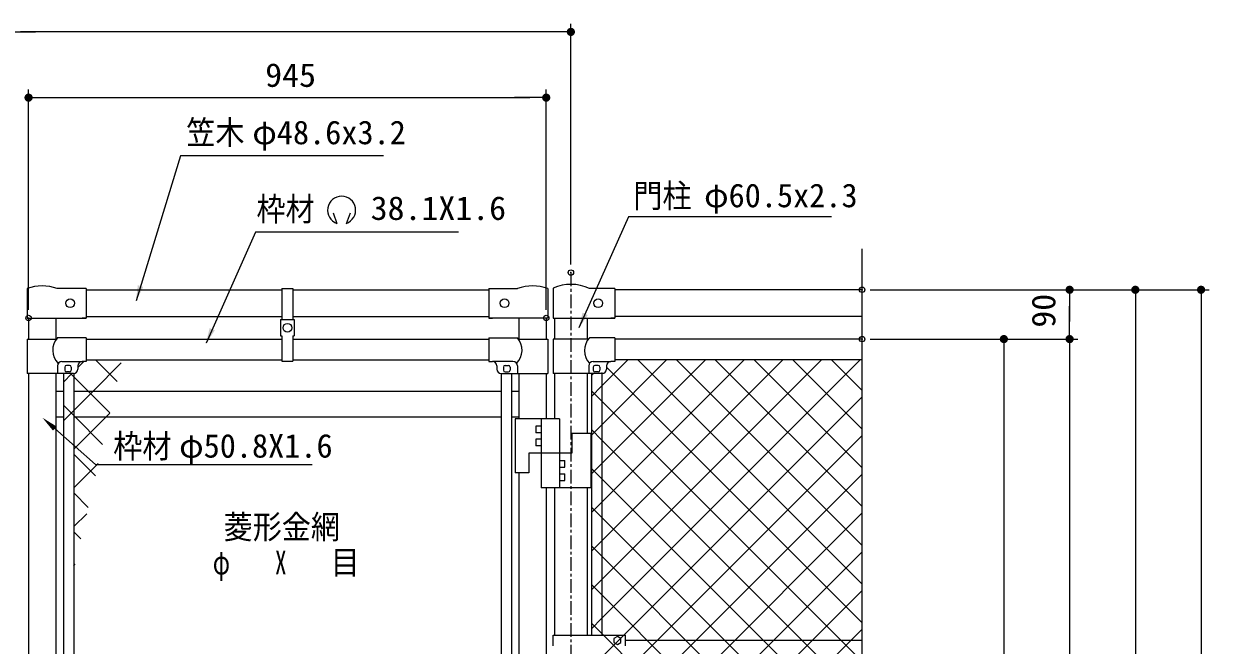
# Model space of a CAD drawing. Units: millimetres, scale not verified. Extents: x -4455 to 4455, y -3150 to 3150.
# Drawn here: x -2950 to -786, y 595 to 1730 of the extents above; entities that cross this region are included whole.
import ezdxf
from ezdxf.enums import TextEntityAlignment as Align

# ---------------------------------------------------------------- set-up
doc = ezdxf.new("R2010")
doc.units = ezdxf.units.MM
doc.header["$LTSCALE"] = 20
doc.header["$PDMODE"] = 32
doc.header["$PDSIZE"] = 10
doc.linetypes.add('USER1', pattern=[2, 1.25, -0.25, 0.25, -0.25])
doc.linetypes.add('USER3', pattern=[1.125, 0.75, -0.125, 0.125, -0.125])
for name, color, linetype, lineweight in [('0-0_6文字', 3, 'Continuous', 25), ('0-1_8部品', 7, 'Continuous', 25), ('0-3_1部材', 7, 'Continuous', 25), ('0-4_中心線', 1, 'USER3', 25), ('0-5_5寸法', 1, 'Continuous', 25), ('0-6_SUNPOU', 1, 'Continuous', 25), ('0-D_2網', 4, 'Continuous', 25)]:
    doc.layers.add(name, color=color, linetype=linetype, lineweight=lineweight)
doc.layers.add('0-7_DEFPOINTS', color=7, linetype='Continuous')
doc.styles.add('ＭＳ ゴシック', font='')
doc.styles.get('ＭＳ ゴシック').set_extended_font_data('MS Gothic')

# ---------------------------------------------------------------- blocks, each defined once
blk = doc.blocks.new('M1')
at = {"layer": '0-6_SUNPOU'}
blk.add_line((-5, 0), (-38.58, 0), dxfattribs=at)
for points in [[(0, 0), (-5, 0), (-4.96, 0.63)], [(0, 0), (-4.96, -0.63), (-5, 0)], [(0, 0), (-4.96, 0.63), (-4.84, 1.24)], [(0, 0), (-4.84, -1.24), (-4.96, -0.63)], [(0, 0), (-4.84, 1.24), (-4.65, 1.84)], [(0, 0), (-4.65, -1.84), (-4.84, -1.24)], [(0, 0), (-4.65, 1.84), (-4.38, 2.41)], [(0, 0), (-4.38, -2.41), (-4.65, -1.84)], [(0, 0), (-4.38, 2.41), (-4.05, 2.94)], [(0, 0), (-4.05, -2.94), (-4.38, -2.41)], [(0, 0), (-4.05, 2.94), (-3.64, 3.42)], [(0, 0), (-3.64, -3.42), (-4.05, -2.94)], [(0, 0), (-3.64, 3.42), (-3.19, 3.85)], [(0, 0), (-3.19, -3.85), (-3.64, -3.42)], [(0, 0), (-3.19, 3.85), (-2.68, 4.22)], [(0, 0), (-2.68, -4.22), (-3.19, -3.85)], [(0, 0), (-2.68, 4.22), (-2.13, 4.52)], [(0, 0), (-2.13, -4.52), (-2.68, -4.22)], [(0, 0), (-2.13, 4.52), (-1.55, 4.76)], [(0, 0), (-1.55, -4.76), (-2.13, -4.52)], [(0, 0), (-1.55, 4.76), (-0.94, 4.91)], [(0, 0), (-0.94, -4.91), (-1.55, -4.76)], [(0, 0), (-0.94, 4.91), (-0.31, 4.99)], [(0, 0), (-0.31, -4.99), (-0.94, -4.91)], [(0, 0), (-0.31, 4.99), (0.31, 4.99)], [(0, 0), (0.31, -4.99), (-0.31, -4.99)], [(0, 0), (0.31, 4.99), (0.94, 4.91)], [(0, 0), (0.94, 4.91), (1.55, 4.76)], [(0, 0), (1.55, 4.76), (2.13, 4.52)], [(0, 0), (2.13, 4.52), (2.68, 4.22)], [(0, 0), (2.68, 4.22), (3.19, 3.85)], [(0, 0), (3.19, 3.85), (3.64, 3.42)], [(0, 0), (3.64, 3.42), (4.05, 2.94)], [(0, 0), (4.05, 2.94), (4.38, 2.41)], [(0, 0), (4.38, 2.41), (4.65, 1.84)], [(0, 0), (4.65, 1.84), (4.84, 1.24)], [(0, 0), (4.84, 1.24), (4.96, 0.63)], [(0, 0), (4.96, 0.63), (5, 0)], [(0, 0), (0.94, -4.91), (0.31, -4.99)], [(0, 0), (1.55, -4.76), (0.94, -4.91)], [(0, 0), (2.13, -4.52), (1.55, -4.76)], [(0, 0), (2.68, -4.22), (2.13, -4.52)], [(0, 0), (3.19, -3.85), (2.68, -4.22)], [(0, 0), (3.64, -3.42), (3.19, -3.85)], [(0, 0), (4.05, -2.94), (3.64, -3.42)], [(0, 0), (4.38, -2.41), (4.05, -2.94)], [(0, 0), (4.65, -1.84), (4.38, -2.41)], [(0, 0), (4.84, -1.24), (4.65, -1.84)], [(0, 0), (4.96, -0.63), (4.84, -1.24)], [(0, 0), (5, 0), (4.96, -0.63)]]:
    blk.add_solid(points, dxfattribs=at)

msp = doc.modelspace()

# ---------------------------------------------------------------- linework, layer by layer
at = {"layer": '0-0_6文字'}
for p, q in [((-2385.63, 1385.12), (-2378.55, 1365.65)), ((-2354.56, 1384.46), (-2361.65, 1364.99))]:
    msp.add_line(p, q, dxfattribs=at)
at = {"layer": '0-0_6文字', "color": 4}
for points in [[(-2293.58, 1489.06), (-2664.21, 1489.06), (-2745.27, 1224.43)], [(-1475.73, 1377.39), (-1846.36, 1377.39), (-1936.89, 1174.88)], [(-2156.43, 1349.47), (-2527.06, 1349.47), (-2617.58, 1146.96)]]:
    msp.add_lwpolyline(points, dxfattribs=at)
at = {"layer": '0-0_6文字', "color": 1}
msp.add_lwpolyline([(-2893.71, 991.04), (-2819.11, 925.64), (-2423.72, 925.64)], dxfattribs=at)
at = {"layer": '0-0_6文字'}
msp.add_arc((-2370.04, 1389.76), 25.57, 289.42401, 250.57599, dxfattribs=at)
at = {"layer": '0-0_6文字', "color": 4}
for points in [[(-2745.86, 1222.52), (-2742.05, 1252.73), (-2732.09, 1249.68)], [(-1937.7, 1173.06), (-1930.22, 1202.57), (-1920.7, 1198.32)], [(-2618.4, 1145.14), (-2610.91, 1174.65), (-2601.4, 1170.4)]]:
    msp.add_solid(points, dxfattribs=at)
at = {"layer": '0-0_6文字', "color": 1}
msp.add_solid([(-2897.01, 987.28), (-2890.42, 994.8), (-2916.27, 1010.82)], dxfattribs=at)
at = {"layer": '0-1_8部品'}
for p, q in [((-2944.25, 1154.39), (-2944.25, 1091.39)), ((-2944.25, 1154.39), (-2890.77, 1154.39)), ((-2836.55, 1156.74), (-2889.29, 1156.74)), ((-2836.55, 1156.74), (-2836.55, 1113.39)), ((-2101.55, 1156.74), (-2048.82, 1156.74)), ((-2101.55, 1156.74), (-2101.55, 1113.39)), ((-2047.34, 1154.39), (-1993.85, 1154.39)), ((-1993.85, 1154.39), (-1993.85, 1091.39)), ((-1919.61, 1154.39), (-1984.1, 1154.39)), ((-1984.1, 1154.39), (-1984.1, 1091.39)), ((-1871.55, 1156.74), (-1917.58, 1156.74)), ((-1871.55, 1156.74), (-1871.55, 1113.39)), ((-2888.85, 1105.39), (-2888.85, 1091.39)), ((-2880.85, 1113.39), (-2843.55, 1113.39)), ((-2866.55, 1106.39), (-2872.55, 1106.39)), ((-2851.55, 1105.39), (-2851.55, 1099.39)), ((-2836.55, 1113.39), (-2843.55, 1113.39)), ((-2101.55, 1113.39), (-2094.55, 1113.39)), ((-2057.25, 1113.39), (-2094.55, 1113.39)), ((-2086.55, 1105.39), (-2086.55, 1099.39)), ((-2071.55, 1106.39), (-2065.55, 1106.39)), ((-2049.25, 1105.39), (-2049.25, 1091.39)), ((-1919, 1105.39), (-1919, 1091.39)), ((-1911, 1113.39), (-1878.55, 1113.39)), ((-1901.55, 1106.39), (-1907.55, 1106.39)), ((-1886.55, 1105.39), (-1886.55, 1099.39)), ((-1871.55, 1113.39), (-1878.55, 1113.39)), ((-2859.55, 1091.39), (-2944.25, 1091.39)), ((-2875.55, 1103.39), (-2875.55, 1097.39)), ((-2866.55, 1094.39), (-2872.55, 1094.39)), ((-2863.55, 1103.39), (-2863.55, 1097.39)), ((-2078.55, 1091.39), (-1993.85, 1091.39)), ((-2074.55, 1103.39), (-2074.55, 1097.39)), ((-2071.55, 1094.39), (-2065.55, 1094.39)), ((-2062.55, 1103.39), (-2062.55, 1097.39)), ((-1894.55, 1091.39), (-1984.1, 1091.39)), ((-1914.06, 1087.73), (-1910.39, 1091.39)), ((-1910.55, 1103.39), (-1910.55, 1097.39)), ((-1901.55, 1094.39), (-1907.55, 1094.39)), ((-1898.55, 1103.39), (-1898.55, 1097.39)), ((-1972.05, 1008.89), (-2053.05, 1008.89)), ((-2053.05, 1008.89), (-2053.05, 909.89)), ((-2006.05, 1008.89), (-2006.05, 882.89)), ((-1972.05, 1008.89), (-1972.05, 882.89)), ((-2006.05, 995.39), (-2015.55, 995.39)), ((-2015.55, 995.39), (-2015.55, 983.39)), ((-2006.05, 983.39), (-2015.55, 983.39)), ((-1950.05, 981.89), (-1950.05, 945.89)), ((-1915.05, 981.89), (-1950.05, 981.89)), ((-1915.05, 981.89), (-1915.05, 882.89)), ((-2006.05, 971.39), (-2015.55, 971.39)), ((-2015.55, 971.39), (-2015.55, 959.39)), ((-2006.05, 959.39), (-2015.55, 959.39)), ((-2028.05, 945.89), (-2028.05, 909.89)), ((-1950.05, 945.89), (-2028.05, 945.89)), ((-1972.05, 932.39), (-1962.55, 932.39)), ((-1962.55, 920.39), (-1962.55, 932.39)), ((-2028.05, 909.89), (-2053.05, 909.89)), ((-1972.05, 920.39), (-1962.55, 920.39)), ((-1972.05, 908.39), (-1962.55, 908.39)), ((-1972.05, 896.39), (-1962.55, 896.39)), ((-1962.55, 896.39), (-1962.55, 908.39)), ((-1915.05, 882.89), (-2006.05, 882.89)), ((-1984.05, 593.96), (-1984.05, 613.96)), ((-1984.05, 613.96), (-1851.55, 613.96)), ((-1866.55, 611.47), (-1873.05, 607.72)), ((-1873.05, 607.72), (-1873.05, 600.21)), ((-1860.05, 607.72), (-1866.55, 611.47)), ((-1860.05, 600.21), (-1860.05, 607.72)), ((-1851.55, 593.96), (-1851.55, 613.96)), ((-1873.05, 600.21), (-1866.55, 596.46)), ((-1866.55, 596.46), (-1860.05, 600.21))]:
    msp.add_line(p, q, dxfattribs=at)
for centre, radius, start, end in [((-2863.59, 1134.19), 33.86, 138.24888, 225.44442), ((-2074.52, 1134.19), 33.86, 314.55558, 41.75112), ((-1892.96, 1133.49), 33.86, 136.64106, 223.65735), ((-2880.85, 1105.39), 8, 90, 180), ((-2872.55, 1103.39), 3, 90, 180), ((-2866.55, 1103.39), 3, 0, 90), ((-2843.55, 1105.39), 8, 90, 180), ((-2094.55, 1105.39), 8, 0, 90), ((-2071.55, 1103.39), 3, 90, 180), ((-2065.55, 1103.39), 3, 0, 90), ((-2057.25, 1105.39), 8, 0, 90), ((-1911, 1105.39), 8, 90, 180), ((-1907.55, 1103.39), 3, 90, 180), ((-1901.55, 1103.39), 3, 0, 90), ((-1878.55, 1105.39), 8, 90, 180), ((-2872.55, 1097.39), 3, 180, 270), ((-2866.55, 1097.39), 3, 270, 0), ((-2859.55, 1099.39), 8, 270, 0), ((-2078.55, 1099.39), 8, 180, 270), ((-2071.55, 1097.39), 3, 180, 270), ((-2065.55, 1097.39), 3, 270, 0), ((-1907.55, 1097.39), 3, 180, 270), ((-1901.55, 1097.39), 3, 270, 0), ((-1894.55, 1099.39), 8, 270, 0)]:
    msp.add_arc(centre, radius, start, end, dxfattribs=at)
at = {"layer": '0-3_1部材', "color": 4}
msp.add_line((-1419.87, 384.56), (-1419.87, 1319.26), dxfattribs=at)
at = {"layer": '0-3_1部材'}
for p, q in [((-2944.25, 1246.58), (-2944.25, 1192.89)), ((-2836.55, 1246.74), (-2889.29, 1246.74)), ((-2836.55, 1246.74), (-2836.55, 1192.89)), ((-2836.55, 1244.39), (-2479.05, 1244.39)), ((-2479.05, 1246.74), (-2459.05, 1246.74)), ((-2479.05, 1246.74), (-2479.05, 1190.08)), ((-2459.05, 1246.74), (-2459.05, 1190.08)), ((-2459.05, 1244.39), (-2101.55, 1244.39)), ((-2101.55, 1246.74), (-2101.55, 1192.89)), ((-2101.55, 1246.74), (-2048.82, 1246.74)), ((-1993.85, 1246.58), (-1993.85, 1192.89)), ((-1984.1, 1247.39), (-1984.1, 1192.89)), ((-1871.55, 1246.74), (-1917.58, 1246.74)), ((-1871.55, 1246.74), (-1871.55, 1192.89)), ((-1419.87, 1244.39), (-1871.55, 1244.39)), ((-2944.25, 1192.89), (-2836.55, 1192.89)), ((-2941.55, 1192.89), (-2941.55, 1154.39)), ((-2891.55, 1192.89), (-2891.55, 1154.39)), ((-2836.55, 1192.89), (-2843.55, 1192.89)), ((-2836.55, 1195.79), (-2479.05, 1195.79)), ((-2459.05, 1195.79), (-2101.55, 1195.79)), ((-1993.85, 1192.89), (-2101.55, 1192.89)), ((-2101.55, 1192.89), (-2094.55, 1192.89)), ((-1993.85, 1192.89), (-2094.55, 1192.89)), ((-2046.55, 1192.89), (-2046.55, 1154.39)), ((-1996.55, 1192.89), (-1996.55, 1154.39)), ((-1981.55, 1192.89), (-1981.55, 1154.39)), ((-1921.55, 1192.89), (-1921.55, 1154.39)), ((-1419.87, 1195.79), (-1871.55, 1195.79)), ((-2481.4, 1190.08), (-2481.4, 1160.08)), ((-2481.4, 1190.08), (-2456.8, 1190.08)), ((-2456.8, 1190.08), (-2456.8, 1160.08)), ((-2836.55, 1154.39), (-2479.05, 1154.39)), ((-2481.4, 1160.08), (-2479.05, 1160.08)), ((-2479.05, 1160.08), (-2479.05, 1114.12)), ((-2459.05, 1160.08), (-2456.8, 1160.08)), ((-2459.05, 1160.08), (-2459.05, 1114.12)), ((-2459.05, 1154.39), (-2101.55, 1154.39)), ((-1419.87, 1154.39), (-1871.55, 1154.39)), ((-2836.55, 1116.39), (-2479.05, 1116.39)), ((-2479.05, 1114.12), (-2459.05, 1114.12)), ((-2459.05, 1116.39), (-2101.55, 1116.39)), ((-1419.87, 1116.39), (-1871.55, 1116.39)), ((-2941.55, 1091.39), (-2941.55, 853.89)), ((-2941.55, 1091.39), (-2941.55, 356.89)), ((-2891.55, 1091.39), (-2891.55, 853.89)), ((-2891.55, 1091.39), (-2891.55, 356.89)), ((-2878.05, 1091.39), (-2878.05, 856.89)), ((-2878.05, 1091.39), (-2878.05, 356.89)), ((-2859.05, 1091.41), (-2859.05, 856.89)), ((-2859.05, 1091.41), (-2859.05, 356.89)), ((-2079.05, 1091.41), (-2079.05, 856.89)), ((-2079.05, 1091.41), (-2079.05, 356.89)), ((-2060.05, 1091.39), (-2060.05, 856.89)), ((-2060.05, 1091.39), (-2060.05, 356.89)), ((-2046.55, 1091.39), (-2046.55, 1008.89)), ((-1996.55, 1091.39), (-1996.55, 1008.89)), ((-1981.55, 1091.39), (-1981.55, 1008.89)), ((-1921.55, 1091.39), (-1921.55, 981.89)), ((-1921.55, 1091.39), (-1921.55, 1071.89)), ((-1914.06, 1091.39), (-1914.05, 829.39)), ((-1914.06, 1091.39), (-1914.05, 613.96)), ((-1895.05, 1093.58), (-1895.05, 829.39)), ((-1895.05, 1093.58), (-1895.05, 613.96)), ((-2891.55, 1059.39), (-2878.05, 1059.39)), ((-2859.05, 1059.39), (-2084.89, 1059.39)), ((-2828.01, 1059.39), (-2815.81, 1059.39)), ((-2090.72, 1059.39), (-2079.05, 1059.39)), ((-2060.05, 1059.39), (-2046.55, 1059.39)), ((-2891.55, 1012.39), (-2878.05, 1012.39)), ((-2859.05, 1012.39), (-2806.89, 1012.39)), ((-2806.89, 1012.39), (-2130.69, 1012.39)), ((-2130.69, 1012.39), (-2079.05, 1012.39)), ((-2060.05, 1012.39), (-2046.55, 1012.39)), ((-2046.55, 909.89), (-2046.55, 356.89)), ((-1996.55, 882.89), (-1996.55, 356.89)), ((-1981.55, 882.89), (-1981.55, 613.96)), ((-1921.55, 882.89), (-1921.55, 613.96)), ((-1419.87, 603.96), (-1851.55, 603.96))]:
    msp.add_line(p, q, dxfattribs=at)
msp.add_lwpolyline([(-1984.1, 1192.89), (-1871.55, 1192.89), (-1878.55, 1192.89)], dxfattribs=at)
for centre in [(-2865.55, 1219.79), (-2072.55, 1219.79), (-1901.55, 1219.82), (-2469.05, 1175.08)]:
    msp.add_circle(centre, 8, dxfattribs=at)
for centre, start, end in [((-2916.55, 1171.53), 70.07395, 110.25812), ((-2021.55, 1171.53), 69.74188, 109.92605), ((-1951.55, 1174.31), 64.87166, 114.00868)]:
    msp.add_arc(centre, 80, start, end, dxfattribs=at)
at = {"layer": '0-4_中心線', "linetype": 'USER1'}
msp.add_line((-1951.55, 1275.89), (-1951.55, -954.51), dxfattribs=at)
at = {"layer": '0-5_5寸法'}
for p, q in [((-1981.55, 1715.31), (-2956.57, 1715.31)), ((-1951.55, 1290.89), (-1951.55, 1730.31)), ((-2941.55, 1207.89), (-2941.55, 1610.31)), ((-1996.55, 1207.89), (-1996.55, 1610.31)), ((-2911.55, 1595.31), (-2026.55, 1595.31)), ((-1404.87, 1244.39), (-1026.08, 1244.39)), ((-1404.87, 1244.39), (-906.08, 1244.39)), ((-1404.87, 1244.39), (-786.08, 1244.39)), ((-1041.08, 1184.39), (-1041.08, 1214.39)), ((-921.08, 1214.39), (-921.08, -525.61)), ((-801.08, 1214.39), (-801.08, -825.61)), ((-1404.87, 1154.39), (-1146.08, 1154.39)), ((-1404.87, 1154.39), (-1026.08, 1154.39)), ((-1404.87, 1154.39), (-1026.08, 1154.39)), ((-1161.08, 1124.39), (-1161.08, -465.61)), ((-1041.08, 1124.39), (-1041.08, -525.61))]:
    msp.add_line(p, q, dxfattribs=at)
at = {"layer": '0-7_DEFPOINTS'}
for p in [(-1996.55, 1595.31), (-1951.55, 1275.89), (-1419.87, 1244.39), (-1041.08, 1244.39), (-2941.55, 1192.89), (-1996.55, 1192.89), (-1419.87, 1154.39)]:
    msp.add_point(p, dxfattribs=at)
at = {"layer": '0-D_2網'}
for p, q in [((-2851.55, 1102.24), (-2840.4, 1113.39)), ((-2780.03, 1077.19), (-2819.23, 1116.39)), ((-1895.05, 1068.79), (-1847.45, 1116.39)), ((-1895.05, 998.08), (-1776.74, 1116.39)), ((-1895.05, 927.37), (-1706.03, 1116.39)), ((-1895.05, 856.66), (-1635.32, 1116.39)), ((-1895.05, 785.94), (-1564.61, 1116.39)), ((-1895.05, 715.23), (-1493.9, 1116.39)), ((-1895.05, 644.52), (-1423.19, 1116.39)), ((-1419.87, 706.98), (-1829.28, 1116.39)), ((-1419.87, 777.69), (-1758.57, 1116.39)), ((-1419.87, 848.41), (-1687.86, 1116.39)), ((-1419.87, 919.12), (-1617.15, 1116.39)), ((-1419.87, 989.83), (-1546.44, 1116.39)), ((-1419.87, 1060.54), (-1475.73, 1116.39)), ((-2878.05, 1075.74), (-2862.4, 1091.39)), ((-1419.87, 636.27), (-1886.55, 1102.96)), ((-1914.06, 1049.79), (-1895.05, 1068.79)), ((-1895.05, 1040.74), (-1914.06, 1059.75)), ((-1419.87, 565.56), (-1895.05, 1040.74)), ((-1914.05, 979.08), (-1895.05, 998.08)), ((-1895.05, 970.03), (-1914.06, 989.03)), ((-1419.87, 494.85), (-1895.05, 970.03)), ((-2819.59, 904.62), (-2859.05, 944.08)), ((-1914.05, 908.37), (-1895.05, 927.37)), ((-1895.05, 899.32), (-1914.05, 918.32)), ((-1895.05, 432.39), (-1419.87, 907.57)), ((-1419.87, 424.14), (-1895.05, 899.32)), ((-2832.77, 847.09), (-2859.05, 873.37)), ((-1914.05, 837.66), (-1895.05, 856.66)), ((-2859.05, 811.89), (-2835.42, 835.53)), ((-1895.05, 361.68), (-1419.87, 836.86)), ((-2845.96, 789.56), (-2859.05, 802.66)), ((-1914.06, 766.94), (-1895.05, 785.94)), ((-1895.05, 757.9), (-1914.06, 776.9)), ((-1466.54, 329.39), (-1895.05, 757.9)), ((-1851.55, 334.47), (-1419.87, 766.15)), ((-2859.05, 741.18), (-2856.45, 743.79)), ((-1914.06, 696.23), (-1895.05, 715.23)), ((-1895.05, 687.19), (-1914.06, 706.19)), ((-1785.92, 329.39), (-1419.87, 695.44)), ((-1537.25, 329.39), (-1895.05, 687.19)), ((-1914.05, 625.52), (-1895.05, 644.52)), ((-1895.05, 616.48), (-1914.05, 635.48)), ((-1607.97, 329.39), (-1895.05, 616.48)), ((-1715.21, 329.39), (-1419.87, 624.73))]:
    msp.add_line(p, q, dxfattribs=at)
for points in [[(-2878.05, 1005.03), (-2859.05, 1024.03), (-2823.69, 1059.39), (-2772.35, 1110.73)], [(-2793.22, 1019.67), (-2832.94, 1059.39), (-2859.05, 1085.51), (-2864.94, 1091.39)], [(-1914.05, 554.81), (-1895.05, 573.81), (-1419.87, 1048.99)], [(-2806.4, 962.14), (-2856.65, 1012.39), (-2859.05, 1014.8), (-2878.05, 1033.8)], [(-2859.05, 953.32), (-2855.14, 957.23), (-2799.98, 1012.39), (-2793.37, 1019)], [(-1914.05, 484.1), (-1895.05, 503.1), (-1419.87, 978.28)], [(-2859.05, 882.6), (-2816.02, 925.64), (-2814.4, 927.26)], [(-1419.87, 353.43), (-1895.05, 828.61), (-1914.05, 847.61)]]:
    msp.add_lwpolyline(points, dxfattribs=at)

# ---------------------------------------------------------------- block references
at = {"layer": '0-5_5寸法', "xscale": 1.5, "yscale": 1.5}
for p, rotation in [((-2986.57, 1715.31), 180), ((-2941.55, 1595.31), 180), ((-1041.08, 1244.39), 90), ((-921.08, 1244.39), 90), ((-801.08, 1244.39), 90), ((-1041.08, 1154.39), 270), ((-1161.08, 1154.39), 90), ((-1041.08, 1154.39), 90)]:
    msp.add_blockref('M1', p, dxfattribs=dict(at, rotation=rotation))
for p in [(-1951.55, 1715.31), (-1996.55, 1595.31)]:
    msp.add_blockref('M1', p, dxfattribs=at)

# ---------------------------------------------------------------- texts
at = {"layer": '0-0_6文字', "style": 'ＭＳ ゴシック'}
for s, width, p in [('笠木', 0.9, (-2653.55, 1497.16)), ('門柱', 0.9, (-1837.56, 1381.49)), ('枠材   ', 0.9, (-2525.44, 1357.16)), ('38.1X1.6', 1.05, (-2317, 1358.95)), ('枠材', 0.9, (-2786.94, 924.31)), ('菱形金網', 0.9, (-2585.44, 776.82)), ('φ    X', 0.7, (-2605.13, 711.7)), ('目', 0.9, (-2390.07, 712.08))]:
    msp.add_text(s, height=43.26, dxfattribs=dict(at, width=width)).set_placement(p, align=Align.BOTTOM_LEFT)
for s, p in [('φ48.6x3.2', (-2533, 1497.19)), ('φ60.5x2.3', (-1708.3, 1382.13)), ('φ50.8X1.6', (-2666.65, 924.92))]:
    msp.add_text(s, height=43.26, dxfattribs=at).set_placement(p, align=Align.BOTTOM_LEFT)
at = {"layer": '0-5_5寸法', "color": 3, "style": 'ＭＳ ゴシック', "width": 1.05}
msp.add_text('945', height=43.26, dxfattribs=at).set_placement((-2509.55, 1601.99), align=Align.BOTTOM_LEFT)
msp.add_text('90', height=43.26, rotation=90, dxfattribs=at).set_placement((-1054.13, 1175.24), align=Align.BOTTOM_LEFT)

doc.saveas('drawing.dxf')
